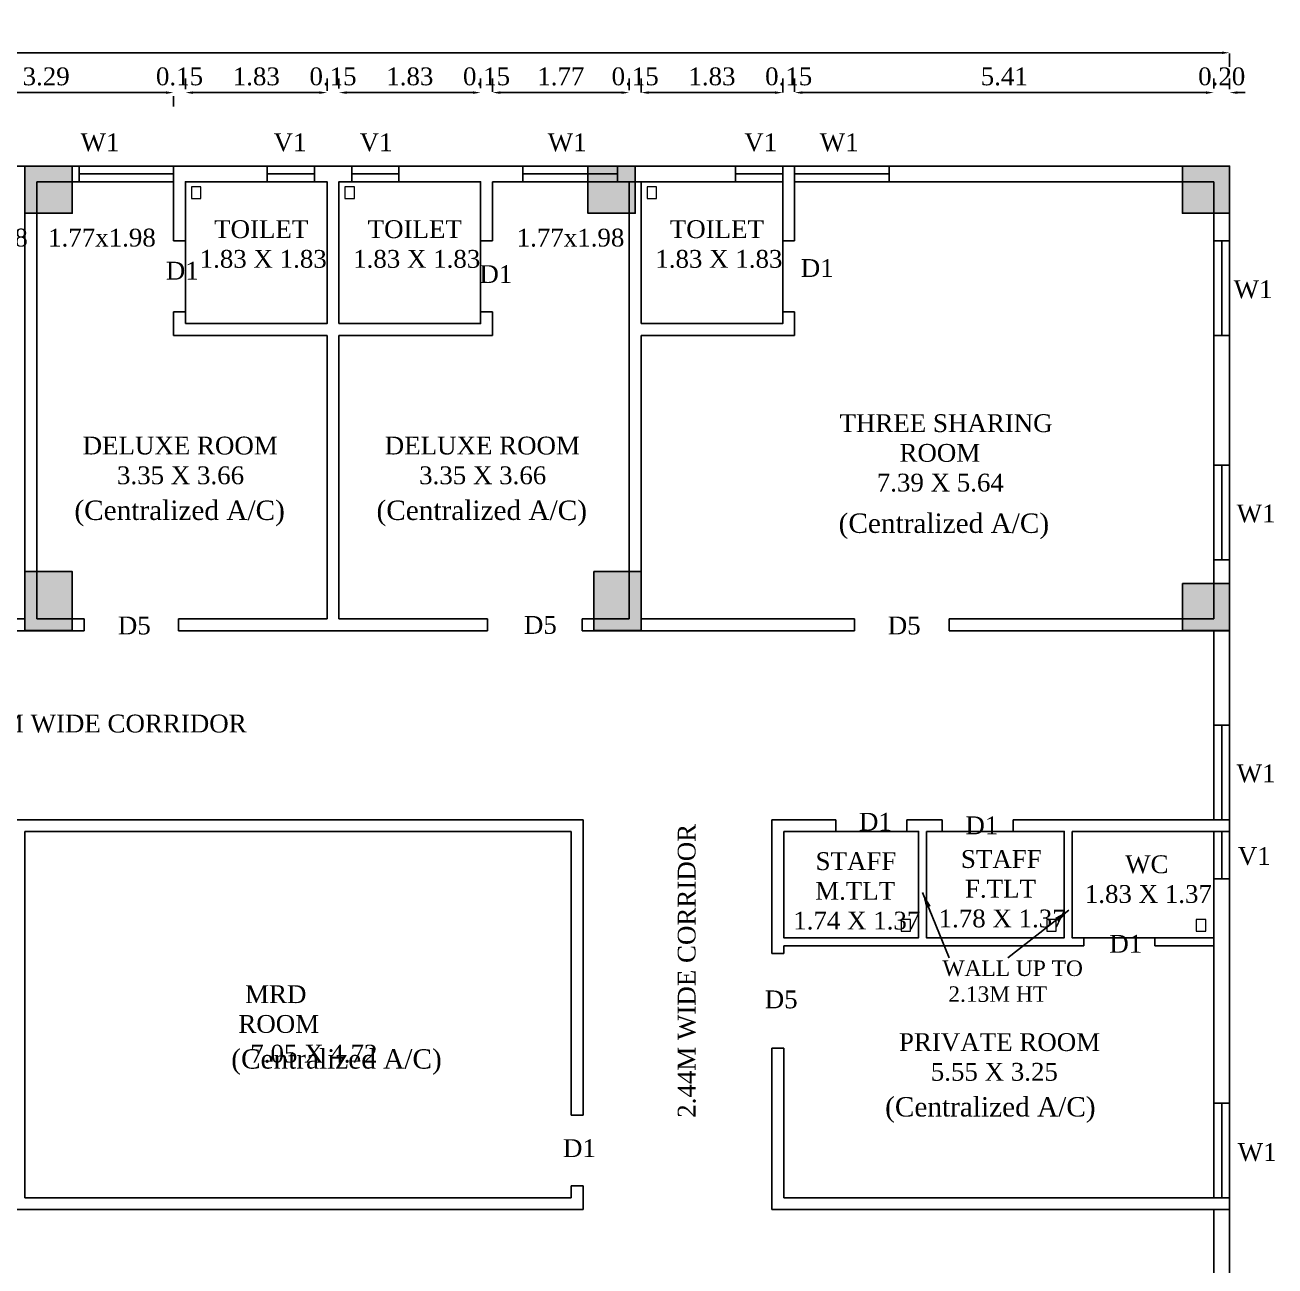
# Model space of a CAD drawing. Header units: metres. Extents: x 2754 to 3501, y 1112 to 1514.
# Drawn here: x 3164.54 to 3180.67, y 1390.17 to 1406.18 of the extents above; entities that cross this region are included whole.
import ezdxf
from ezdxf.enums import TextEntityAlignment as Align

# ---------------------------------------------------------------- set-up
doc = ezdxf.new("R2010")
doc.units = ezdxf.units.M
doc.linetypes.add('ACAD_ISO10W100', pattern=[18, 12, -3, 0, -3])
for name, color, linetype in [('A-WNDW', 2, 'Continuous'), ('AR -DOOR', 2, 'Continuous'), ('AR-COLHATCH', 2, 'Continuous'), ('AR-COLUMN', 2, 'Continuous'), ('AR-ELEVATION', 2, 'Continuous'), ('AR-GRID', 2, 'ACAD_ISO10W100'), ('AR-THIN', 8, 'Continuous'), ('AR-WALL', 7, 'Continuous'), ('BLK_1_FLR_1_BLT_UP_AREA', 12, 'Continuous'), ('BLK_1_FLR_1_WATER_CLOSET', 223, 'Continuous')]:
    doc.layers.add(name, color=color, linetype=linetype)
doc.layers.add('BLK_1_FLR_1_WASH', color=55, linetype='Continuous', lineweight=5)
doc.styles.add('ANAND', font='times.ttf')
doc.dimstyles.new('SET BACK', dxfattribs={"dimtxt": 0.9, "dimasz": 0.5, "dimexe": 0.18, "dimexo": 0.0625, "dimgap": 0.25, "dimtad": 1, "dimzin": 0, "dimdsep": 46, "dimtxsty": 'ANAND', "dimcen": 0.09, "dimse1": 1, "dimse2": 1, "dimadec": 0, "dimazin": 0, "dimtfac": 1, "dimtix": 1, "dimtofl": 0, "dimtmove": 2, "dimatfit": 0, "dimfxl": 0, "dimtolj": 1, "dimtzin": 0, "dimarcsym": 0})
doc.dimstyles.new('V1', dxfattribs={"dimtxt": 0.23, "dimasz": 0.1, "dimexe": 0.18, "dimexo": 0.0625, "dimgap": 0.09, "dimtad": 1, "dimzin": 0, "dimdsep": 46, "dimtxsty": 'ANAND', "dimcen": 0.09, "dimadec": 0, "dimazin": 0, "dimtfac": 1, "dimtix": 1, "dimtofl": 0, "dimtmove": 2, "dimatfit": 0, "dimfxl": 0, "dimtolj": 1, "dimtzin": 0, "dimarcsym": 0})

# ---------------------------------------------------------------- blocks, each defined once
blk = doc.blocks.new('cOLUMN')
at = {"layer": 'AR-COLHATCH'}
h = blk.add_hatch(color=256, dxfattribs=at)
h.dxf.hatch_style = 1
h.paths.add_polyline_path([(24, 24), (0, 24), (0, 0), (24, 0)])
at = {"layer": 'AR-COLUMN'}
blk.add_lwpolyline([(0, 24), (24, 24), (24, 0), (0, 0)], close=True, dxfattribs=at)
blk = doc.blocks.new('Ground Floor')
at = {"layer": 'AR-COLHATCH'}
h = blk.add_hatch(color=256, dxfattribs=at)
h.dxf.hatch_style = 1
h.paths.add_polyline_path([(2232, 675.48), (2256, 675.48), (2256, 699.48), (2232, 699.48)])
h = blk.add_hatch(color=256, dxfattribs=at)
h.dxf.hatch_style = 1
h.paths.add_polyline_path([(2518, 675.48), (2542, 675.48), (2542, 699.48), (2518, 699.48)])
h = blk.add_hatch(color=256, dxfattribs=at)
h.dxf.hatch_style = 1
h.paths.add_polyline_path([(2256, 493.48), (2232, 493.48), (2232, 463.48), (2256, 463.48)])
h = blk.add_hatch(color=256, dxfattribs=at)
h.dxf.hatch_style = 1
h.paths.add_polyline_path([(2545, 493.48), (2521, 493.48), (2521, 463.48), (2545, 463.48)])
at = {"layer": 'AR-COLUMN'}
for points in [[(2232, 699.48), (2256, 699.48), (2256, 675.48), (2232, 675.48)], [(2518, 699.48), (2542, 699.48), (2542, 675.48), (2518, 675.48)], [(2232, 493.48), (2256, 493.48), (2256, 463.48), (2232, 463.48)], [(2521, 493.48), (2545, 493.48), (2545, 463.48), (2521, 463.48)]]:
    blk.add_lwpolyline(points, close=True, dxfattribs=at)
for p in [(2820, 675.48), (2820, 463.48)]:
    blk.add_blockref('cOLUMN', p, dxfattribs=at)
blk = doc.blocks.new('*D517')
at = {"color": 0, "lineweight": -2}
for p, q in [((3163.17, 1405.367), (3163.17, 1405.485)), ((3163.27, 1405.305), (3166.359, 1405.305)), ((3166.459, 1405.258), (3166.459, 1405.125))]:
    blk.add_line(p, q, dxfattribs=at)
at = {"color": 0}
for points in [[(3163.27, 1405.321), (3163.27, 1405.288), (3163.17, 1405.305)], [(3166.359, 1405.321), (3166.359, 1405.288), (3166.459, 1405.305)]]:
    blk.add_solid(points, dxfattribs=at)
at = {"layer": 'Defpoints', "color": 0}
for p in [(3163.17, 1405.305), (3166.459, 1405.32), (3166.459, 1405.305)]:
    blk.add_point(p, dxfattribs=at)
at = {"color": 0, "insert": (3164.814, 1405.512), "char_height": 0.23, "attachment_point": 5, "style": 'ANAND'}
blk.add_mtext('\\A1;3.29', dxfattribs=at)
blk = doc.blocks.new('*D518')
at = {"color": 0, "lineweight": -2}
for p, q in [((3166.611, 1405.351), (3166.611, 1405.485)), ((3166.359, 1405.305), (3166.259, 1405.305)), ((3166.711, 1405.305), (3166.811, 1405.305)), ((3166.459, 1405.258), (3166.459, 1405.125))]:
    blk.add_line(p, q, dxfattribs=at)
at = {"color": 0}
for points in [[(3166.359, 1405.321), (3166.359, 1405.288), (3166.459, 1405.305)], [(3166.711, 1405.321), (3166.711, 1405.288), (3166.611, 1405.305)]]:
    blk.add_solid(points, dxfattribs=at)
at = {"layer": 'Defpoints', "color": 0}
for p in [(3166.459, 1405.32), (3166.611, 1405.305), (3166.611, 1405.289)]:
    blk.add_point(p, dxfattribs=at)
at = {"color": 0, "insert": (3166.535, 1405.512), "char_height": 0.23, "attachment_point": 5, "style": 'ANAND'}
blk.add_mtext('\\A1;0.15', dxfattribs=at)
blk = doc.blocks.new('*D519')
at = {"color": 0, "lineweight": -2}
for p, q in [((3166.611, 1405.351), (3166.611, 1405.485)), ((3168.44, 1405.326), (3168.44, 1405.485)), ((3166.711, 1405.305), (3168.34, 1405.305))]:
    blk.add_line(p, q, dxfattribs=at)
at = {"color": 0}
for points in [[(3166.711, 1405.321), (3166.711, 1405.288), (3166.611, 1405.305)], [(3168.34, 1405.321), (3168.34, 1405.288), (3168.44, 1405.305)]]:
    blk.add_solid(points, dxfattribs=at)
at = {"layer": 'Defpoints', "color": 0}
for p in [(3168.44, 1405.305), (3166.611, 1405.289), (3168.44, 1405.263)]:
    blk.add_point(p, dxfattribs=at)
at = {"color": 0, "insert": (3167.526, 1405.512), "char_height": 0.23, "attachment_point": 5, "style": 'ANAND'}
blk.add_mtext('\\A1;1.83', dxfattribs=at)
blk = doc.blocks.new('*D520')
at = {"color": 0, "lineweight": -2}
for p, q in [((3168.44, 1405.326), (3168.44, 1405.485)), ((3168.592, 1405.357), (3168.592, 1405.485)), ((3168.34, 1405.305), (3168.24, 1405.305)), ((3168.692, 1405.305), (3168.792, 1405.305))]:
    blk.add_line(p, q, dxfattribs=at)
at = {"color": 0}
for points in [[(3168.34, 1405.321), (3168.34, 1405.288), (3168.44, 1405.305)], [(3168.692, 1405.321), (3168.692, 1405.288), (3168.592, 1405.305)]]:
    blk.add_solid(points, dxfattribs=at)
at = {"layer": 'Defpoints', "color": 0}
for p in [(3168.592, 1405.305), (3168.44, 1405.263), (3168.592, 1405.295)]:
    blk.add_point(p, dxfattribs=at)
at = {"color": 0, "insert": (3168.516, 1405.512), "char_height": 0.23, "attachment_point": 5, "style": 'ANAND'}
blk.add_mtext('\\A1;0.15', dxfattribs=at)
blk = doc.blocks.new('*D521')
at = {"color": 0, "lineweight": -2}
for p, q in [((3168.592, 1405.357), (3168.592, 1405.485)), ((3170.421, 1405.364), (3170.421, 1405.485)), ((3168.692, 1405.305), (3170.321, 1405.305))]:
    blk.add_line(p, q, dxfattribs=at)
at = {"color": 0}
for points in [[(3168.692, 1405.321), (3168.692, 1405.288), (3168.592, 1405.305)], [(3170.321, 1405.321), (3170.321, 1405.288), (3170.421, 1405.305)]]:
    blk.add_solid(points, dxfattribs=at)
at = {"layer": 'Defpoints', "color": 0}
for p in [(3170.421, 1405.305), (3170.421, 1405.301), (3168.592, 1405.295)]:
    blk.add_point(p, dxfattribs=at)
at = {"color": 0, "insert": (3169.507, 1405.512), "char_height": 0.23, "attachment_point": 5, "style": 'ANAND'}
blk.add_mtext('\\A1;1.83', dxfattribs=at)
blk = doc.blocks.new('*D522')
at = {"color": 0, "lineweight": -2}
for p, q in [((3170.421, 1405.364), (3170.421, 1405.485)), ((3170.574, 1405.313), (3170.574, 1405.485)), ((3170.321, 1405.305), (3170.221, 1405.305)), ((3170.674, 1405.305), (3170.774, 1405.305))]:
    blk.add_line(p, q, dxfattribs=at)
at = {"color": 0}
for points in [[(3170.321, 1405.321), (3170.321, 1405.288), (3170.421, 1405.305)], [(3170.674, 1405.321), (3170.674, 1405.288), (3170.574, 1405.305)]]:
    blk.add_solid(points, dxfattribs=at)
at = {"layer": 'Defpoints', "color": 0}
for p in [(3170.421, 1405.301), (3170.574, 1405.305), (3170.574, 1405.251)]:
    blk.add_point(p, dxfattribs=at)
at = {"color": 0, "insert": (3170.497, 1405.512), "char_height": 0.23, "attachment_point": 5, "style": 'ANAND'}
blk.add_mtext('\\A1;0.15', dxfattribs=at)
blk = doc.blocks.new('*D523')
at = {"color": 0, "lineweight": -2}
for p, q in [((3170.574, 1405.313), (3170.574, 1405.485)), ((3172.339, 1405.338), (3172.339, 1405.485)), ((3170.674, 1405.305), (3172.239, 1405.305))]:
    blk.add_line(p, q, dxfattribs=at)
at = {"color": 0}
for points in [[(3170.674, 1405.321), (3170.674, 1405.288), (3170.574, 1405.305)], [(3172.239, 1405.321), (3172.239, 1405.288), (3172.339, 1405.305)]]:
    blk.add_solid(points, dxfattribs=at)
at = {"layer": 'Defpoints', "color": 0}
for p in [(3172.339, 1405.305), (3170.574, 1405.251), (3172.339, 1405.276)]:
    blk.add_point(p, dxfattribs=at)
at = {"color": 0, "insert": (3171.456, 1405.512), "char_height": 0.23, "attachment_point": 5, "style": 'ANAND'}
blk.add_mtext('\\A1;1.77', dxfattribs=at)
blk = doc.blocks.new('*D524')
at = {"color": 0, "lineweight": -2}
for p, q in [((3172.339, 1405.338), (3172.339, 1405.485)), ((3172.491, 1405.307), (3172.491, 1405.485)), ((3172.239, 1405.305), (3172.139, 1405.305)), ((3172.591, 1405.305), (3172.691, 1405.305))]:
    blk.add_line(p, q, dxfattribs=at)
at = {"color": 0}
for points in [[(3172.239, 1405.321), (3172.239, 1405.288), (3172.339, 1405.305)], [(3172.591, 1405.321), (3172.591, 1405.288), (3172.491, 1405.305)]]:
    blk.add_solid(points, dxfattribs=at)
at = {"layer": 'Defpoints', "color": 0}
for p in [(3172.491, 1405.305), (3172.339, 1405.276), (3172.491, 1405.244)]:
    blk.add_point(p, dxfattribs=at)
at = {"color": 0, "insert": (3172.415, 1405.512), "char_height": 0.23, "attachment_point": 5, "style": 'ANAND'}
blk.add_mtext('\\A1;0.15', dxfattribs=at)
blk = doc.blocks.new('*D525')
at = {"color": 0, "lineweight": -2}
for p, q in [((3172.491, 1405.307), (3172.491, 1405.485)), ((3174.32, 1405.307), (3174.32, 1405.485)), ((3172.591, 1405.305), (3174.22, 1405.305))]:
    blk.add_line(p, q, dxfattribs=at)
at = {"color": 0}
for points in [[(3172.591, 1405.321), (3172.591, 1405.288), (3172.491, 1405.305)], [(3174.22, 1405.321), (3174.22, 1405.288), (3174.32, 1405.305)]]:
    blk.add_solid(points, dxfattribs=at)
at = {"layer": 'Defpoints', "color": 0}
for p in [(3174.32, 1405.305), (3172.491, 1405.244), (3174.32, 1405.244)]:
    blk.add_point(p, dxfattribs=at)
at = {"color": 0, "insert": (3173.406, 1405.512), "char_height": 0.23, "attachment_point": 5, "style": 'ANAND'}
blk.add_mtext('\\A1;1.83', dxfattribs=at)
blk = doc.blocks.new('*D526')
at = {"color": 0, "lineweight": -2}
for p, q in [((3174.32, 1405.307), (3174.32, 1405.485)), ((3174.473, 1405.313), (3174.473, 1405.485)), ((3174.22, 1405.305), (3174.12, 1405.305)), ((3174.573, 1405.305), (3174.673, 1405.305))]:
    blk.add_line(p, q, dxfattribs=at)
at = {"color": 0}
for points in [[(3174.22, 1405.321), (3174.22, 1405.288), (3174.32, 1405.305)], [(3174.573, 1405.321), (3174.573, 1405.288), (3174.473, 1405.305)]]:
    blk.add_solid(points, dxfattribs=at)
at = {"layer": 'Defpoints', "color": 0}
for p in [(3174.473, 1405.305), (3174.32, 1405.244), (3174.473, 1405.25)]:
    blk.add_point(p, dxfattribs=at)
at = {"color": 0, "insert": (3174.396, 1405.512), "char_height": 0.23, "attachment_point": 5, "style": 'ANAND'}
blk.add_mtext('\\A1;0.15', dxfattribs=at)
blk = doc.blocks.new('*D527')
at = {"color": 0, "lineweight": -2}
for p, q in [((3174.473, 1405.313), (3174.473, 1405.485)), ((3179.883, 1405.357), (3179.883, 1405.485)), ((3174.573, 1405.305), (3179.783, 1405.305))]:
    blk.add_line(p, q, dxfattribs=at)
at = {"color": 0}
for points in [[(3174.573, 1405.321), (3174.573, 1405.288), (3174.473, 1405.305)], [(3179.783, 1405.321), (3179.783, 1405.288), (3179.883, 1405.305)]]:
    blk.add_solid(points, dxfattribs=at)
at = {"layer": 'Defpoints', "color": 0}
for p in [(3179.883, 1405.305), (3174.473, 1405.25), (3179.883, 1405.295)]:
    blk.add_point(p, dxfattribs=at)
at = {"color": 0, "insert": (3177.178, 1405.512), "char_height": 0.23, "attachment_point": 5, "style": 'ANAND'}
blk.add_mtext('\\A1;5.41', dxfattribs=at)
blk = doc.blocks.new('*D528')
at = {"color": 0, "lineweight": -2}
for p, q in [((3179.883, 1405.357), (3179.883, 1405.485)), ((3180.086, 1405.351), (3180.086, 1405.485)), ((3179.783, 1405.305), (3179.683, 1405.305)), ((3180.186, 1405.305), (3180.286, 1405.305))]:
    blk.add_line(p, q, dxfattribs=at)
at = {"color": 0}
for points in [[(3179.783, 1405.321), (3179.783, 1405.288), (3179.883, 1405.305)], [(3180.186, 1405.321), (3180.186, 1405.288), (3180.086, 1405.305)]]:
    blk.add_solid(points, dxfattribs=at)
at = {"layer": 'Defpoints', "color": 0}
for p in [(3180.086, 1405.305), (3179.883, 1405.295), (3180.086, 1405.288)]:
    blk.add_point(p, dxfattribs=at)
at = {"color": 0, "insert": (3179.984, 1405.512), "char_height": 0.23, "attachment_point": 5, "style": 'ANAND'}
blk.add_mtext('\\A1;0.20', dxfattribs=at)
blk = doc.blocks.new('*D529')
at = {"color": 0, "lineweight": -2}
for p, q in [((3107.848, 1405.811), (3107.848, 1405.639)), ((3107.948, 1405.819), (3179.986, 1405.819)), ((3180.086, 1405.811), (3180.086, 1405.639))]:
    blk.add_line(p, q, dxfattribs=at)
at = {"color": 0}
for points in [[(3107.948, 1405.835), (3107.948, 1405.802), (3107.848, 1405.819)], [(3179.986, 1405.835), (3179.986, 1405.802), (3180.086, 1405.819)]]:
    blk.add_solid(points, dxfattribs=at)
at = {"layer": 'Defpoints', "color": 0}
for p in [(3107.848, 1405.873), (3180.086, 1405.873), (3180.086, 1405.819)]:
    blk.add_point(p, dxfattribs=at)
at = {"color": 0, "insert": (3143.967, 1406.026), "char_height": 0.23, "attachment_point": 5, "style": 'ANAND'}
blk.add_mtext('\\A1;72.24', dxfattribs=at)

msp = doc.modelspace()

# ---------------------------------------------------------------- linework, layer by layer
at = {"layer": 'A-WNDW'}
for p, q in [((3168.27494, 1404.35771, 0), (3167.66534, 1404.35771, 0)), ((3168.75754, 1404.35771, 0), (3169.36714, 1404.35771, 0)), ((3167.66534, 1404.15451, 0), (3168.27494, 1404.15451, 0)), ((3169.36714, 1404.15451, 0), (3168.75754, 1404.15451, 0)), ((3179.88274, 1392.26731, 0), (3179.88274, 1391.04811, 0)), ((3180.08594, 1392.26731, 0), (3180.08594, 1391.04811, 0))]:
    msp.add_line(p, q, dxfattribs=at)
at = {"layer": 'AR -DOOR'}
for p, q in [((3166.45884, 1404.25611, 0), (3165.23964, 1404.25611, 0)), ((3168.27494, 1404.25611, 0), (3167.66534, 1404.25611, 0)), ((3168.75754, 1404.25611, 0), (3169.36714, 1404.25611, 0)), ((3170.96734, 1404.25611, 0), (3172.18654, 1404.25611, 0)), ((3173.71054, 1404.25611, 0), (3174.32014, 1404.25611, 0)), ((3175.69174, 1404.25611, 0), (3174.47254, 1404.25611, 0)), ((3179.98434, 1402.17331, 0), (3179.98434, 1403.39251, 0)), ((3179.98434, 1399.27771, 0), (3179.98434, 1400.49691, 0)), ((3179.98434, 1395.92491, 0), (3179.98434, 1397.14411, 0)), ((3179.98434, 1395.77251, 0), (3179.98434, 1395.16291, 0)), ((3179.98434, 1392.26731, 0), (3179.98434, 1391.04811, 0))]:
    msp.add_line(p, q, dxfattribs=at)
at = {"layer": 'AR-ELEVATION'}
for p, q in [((3179.88274, 1398.36331, 0), (3179.88274, 1395.92491, 0)), ((3180.08594, 1395.92491, 0), (3180.08594, 1398.36331, 0)), ((3179.88274, 1390.89571, 0), (3179.88274, 1388.45731, 0)), ((3180.08594, 1388.45731, 0), (3180.08594, 1390.89571, 0))]:
    msp.add_line(p, q, dxfattribs=at)
at = {"layer": 'AR-THIN'}
for p, q in [((3166.45884, 1404.35771, 0), (3165.23964, 1404.35771, 0)), ((3170.96734, 1404.35771, 0), (3172.18654, 1404.35771, 0)), ((3173.71054, 1404.35771, 0), (3174.32014, 1404.35771, 0)), ((3174.47254, 1404.35771, 0), (3175.69174, 1404.35771, 0)), ((3165.23964, 1404.15451, 0), (3166.45884, 1404.15451, 0)), ((3172.18654, 1404.15451, 0), (3170.96734, 1404.15451, 0)), ((3173.71054, 1404.15451, 0), (3174.32014, 1404.15451, 0)), ((3175.69174, 1404.15451, 0), (3174.47254, 1404.15451, 0)), ((3179.88274, 1403.39251, 0), (3179.88274, 1402.17331, 0)), ((3180.08594, 1403.39251, 0), (3180.08594, 1402.17331, 0)), ((3179.88275, 1400.49691, 0), (3179.88274, 1399.27771, 0)), ((3180.08594, 1399.27771, 0), (3180.08594, 1400.49691, 0)), ((3179.88275, 1397.14411, 0), (3179.88274, 1395.92491, 0)), ((3180.08594, 1395.92491, 0), (3180.08594, 1397.14411, 0)), ((3178.05394, 1395.67091, 0), (3178.05394, 1395.77251, 0)), ((3179.88274, 1395.16291, 0), (3179.88274, 1395.77251, 0)), ((3180.08594, 1395.16291, 0), (3180.08594, 1395.77251, 0))]:
    msp.add_line(p, q, dxfattribs=at)
at = {"layer": 'AR-WALL'}
for p, q in [((3164.46494, 1404.35771, 0), (3165.23964, 1404.35771, 0)), ((3165.23964, 1404.15451, 0), (3165.23964, 1404.35771, 0)), ((3166.45884, 1404.35771, 0), (3167.66534, 1404.35771, 0)), ((3166.45884, 1404.15451, 0), (3166.45884, 1404.35771, 0)), ((3167.66534, 1404.15451, 0), (3167.66534, 1404.35771, 0)), ((3168.27494, 1404.35771, 0), (3168.75754, 1404.35771, 0)), ((3168.27494, 1404.15451, 0), (3168.27494, 1404.35771, 0)), ((3168.75754, 1404.15451, 0), (3168.75754, 1404.35771, 0)), ((3169.36714, 1404.35771, 0), (3170.96734, 1404.35771, 0)), ((3169.36714, 1404.15451, 0), (3169.36714, 1404.35771, 0)), ((3170.96734, 1404.15451, 0), (3170.96734, 1404.35771, 0)), ((3172.18654, 1404.35771, 0), (3173.71054, 1404.35771, 0)), ((3172.18654, 1404.15451, 0), (3172.18654, 1404.35771, 0)), ((3173.71054, 1404.15451, 0), (3173.71054, 1404.35771, 0)), ((3174.32014, 1404.35771, 0), (3174.47254, 1404.35771, 0)), ((3174.32014, 1404.15451, 0), (3174.32014, 1404.35771, 0)), ((3174.47254, 1404.15451, 0), (3174.47254, 1404.35771, 0)), ((3175.69174, 1404.35771, 0), (3180.08594, 1404.35771, 0)), ((3175.69174, 1404.15451, 0), (3175.69174, 1404.35771, 0)), ((3180.08594, 1404.35771, 0), (3180.08594, 1403.39251, 0)), ((3165.23964, 1404.15451, 0), (3164.69354, 1404.15451, 0)), ((3167.66534, 1404.15451, 0), (3166.61124, 1404.15451, 0)), ((3168.44004, 1404.15451, 0), (3168.27494, 1404.15451, 0)), ((3168.75754, 1404.15451, 0), (3168.59244, 1404.15451, 0)), ((3170.42124, 1404.15451, 0), (3169.36714, 1404.15451, 0)), ((3170.96734, 1404.15451, 0), (3170.57364, 1404.15451, 0)), ((3172.18654, 1404.15451, 0), (3173.71054, 1404.15451, 0)), ((3172.33894, 1398.51571, 0), (3172.33894, 1404.15451, 0)), ((3172.49134, 1402.32571, 0), (3172.49134, 1404.15451, 0)), ((3174.32014, 1403.39251, 0), (3174.32014, 1404.15451, 0)), ((3174.47254, 1403.39251, 0), (3174.47254, 1404.15451, 0)), ((3175.69174, 1404.15451, 0), (3179.88274, 1404.15451, 0)), ((3179.88274, 1404.15451, 0), (3179.88274, 1403.39251, 0)), ((3166.61124, 1403.39251, 0), (3166.45884, 1403.39251, 0)), ((3170.57364, 1403.39251, 0), (3170.42124, 1403.39251, 0)), ((3174.47254, 1403.39251, 0), (3174.32014, 1403.39251, 0)), ((3179.88274, 1403.39251, 0), (3180.08594, 1403.39251, 0)), ((3166.61124, 1402.47811, 0), (3166.45884, 1402.47811, 0)), ((3170.57364, 1402.47811, 0), (3170.42124, 1402.47811, 0)), ((3174.32014, 1402.32571, 0), (3174.32014, 1402.47811, 0)), ((3174.47254, 1402.47811, 0), (3174.32014, 1402.47811, 0)), ((3174.47254, 1402.17331, 0), (3174.47254, 1402.47811, 0)), ((3168.44004, 1402.32571, 0), (3166.61124, 1402.32571, 0)), ((3168.59244, 1402.32571, 0), (3170.42124, 1402.32571, 0)), ((3174.32014, 1402.32571, 0), (3172.49134, 1402.32571, 0)), ((3168.44004, 1402.17331, 0), (3166.45884, 1402.17331, 0)), ((3168.59244, 1402.17331, 0), (3170.57364, 1402.17331, 0)), ((3172.49134, 1398.51571, 0), (3172.49134, 1402.17331, 0)), ((3174.47254, 1402.17331, 0), (3172.49134, 1402.17331, 0)), ((3179.88274, 1402.17331, 0), (3179.88274, 1400.49691, 0)), ((3179.88274, 1402.17331, 0), (3180.08594, 1402.17331, 0)), ((3180.08594, 1402.17331, 0), (3180.08594, 1400.49691, 0)), ((3179.88274, 1400.49691, 0), (3180.08594, 1400.49691, 0)), ((3179.88274, 1399.27771, 0), (3179.88274, 1398.51571, 0)), ((3179.88274, 1399.27771, 0), (3180.08594, 1399.27771, 0)), ((3180.08594, 1399.27771, 0), (3180.08594, 1398.36331, 0)), ((3164.38874, 1398.51571, 0), (3164.54114, 1398.51571, 0)), ((3164.69354, 1398.51571, 0), (3165.30314, 1398.51571, 0)), ((3165.30314, 1398.36331, 0), (3165.30314, 1398.51571, 0)), ((3166.52234, 1398.36331, 0), (3166.52234, 1398.51571, 0)), ((3166.52234, 1398.51571, 0), (3168.44004, 1398.51571, 0)), ((3168.59244, 1398.51571, 0), (3170.51014, 1398.51571, 0)), ((3170.51014, 1398.36331, 0), (3170.51014, 1398.51571, 0)), ((3171.72934, 1398.36331, 0), (3171.72934, 1398.51571, 0)), ((3171.72934, 1398.51571, 0), (3172.33894, 1398.51571, 0)), ((3172.49134, 1398.51571, 0), (3175.24724, 1398.51571, 0)), ((3175.24724, 1398.36331, 0), (3175.24724, 1398.51571, 0)), ((3176.46644, 1398.51571, 0), (3179.88274, 1398.51571, 0)), ((3176.46644, 1398.36331, 0), (3176.46644, 1398.51571, 0)), ((3164.38874, 1398.36331, 0), (3165.30314, 1398.36331, 0)), ((3166.52234, 1398.36331, 0), (3170.51014, 1398.36331, 0)), ((3171.72934, 1398.36331, 0), (3175.24724, 1398.36331, 0)), ((3176.46644, 1398.36331, 0), (3180.08594, 1398.36331, 0)), ((3179.88274, 1397.14411, 0), (3180.08594, 1397.14411, 0)), ((3162.86474, 1395.92491, 0), (3171.74204, 1395.92491, 0)), ((3171.74204, 1395.92491, 0), (3171.74204, 1392.11491, 0)), ((3174.18044, 1395.92491, 0), (3175.00594, 1395.92491, 0)), ((3174.18044, 1394.19771, 0), (3174.18044, 1395.92491, 0)), ((3175.00594, 1395.92491, 0), (3175.00594, 1395.77251, 0)), ((3175.92034, 1395.92491, 0), (3176.37754, 1395.92491, 0)), ((3175.92034, 1395.92491, 0), (3175.92034, 1395.77251, 0)), ((3176.37754, 1395.92491, 0), (3176.37754, 1395.77251, 0)), ((3177.29194, 1395.92491, 0), (3180.08594, 1395.92491, 0)), ((3177.29194, 1395.92491, 0), (3177.29194, 1395.77251, 0)), ((3179.88274, 1395.92491, 0), (3180.08594, 1395.92491, 0)), ((3180.08594, 1395.77251, 0), (3180.08594, 1395.92491, 0)), ((3164.54114, 1395.77251, 0), (3171.58964, 1395.77251, 0)), ((3164.54114, 1391.04811, 0), (3164.54114, 1395.77251, 0)), ((3171.58964, 1395.77251, 0), (3171.58964, 1392.11491, 0)), ((3174.33284, 1395.77251, 0), (3175.00594, 1395.77251, 0)), ((3174.33284, 1394.40091, 0), (3174.33284, 1395.77251, 0)), ((3175.92034, 1395.77251, 0), (3176.07274, 1395.77251, 0)), ((3176.07274, 1395.77251, 0), (3176.07274, 1394.40091, 0)), ((3176.17434, 1395.77251, 0), (3176.37754, 1395.77251, 0)), ((3176.17434, 1395.77251, 0), (3176.17434, 1394.40091, 0)), ((3177.29194, 1395.77251, 0), (3177.95234, 1395.77251, 0)), ((3177.95234, 1395.77251, 0), (3177.95234, 1394.40091, 0)), ((3178.05394, 1395.77251, 0), (3179.88274, 1395.77251, 0)), ((3178.05394, 1395.77251, 0), (3178.05394, 1394.40091, 0)), ((3179.88274, 1395.77251, 0), (3180.08594, 1395.77251, 0)), ((3179.88274, 1395.16291, 0), (3179.88274, 1392.26731, 0)), ((3179.88274, 1395.16291, 0), (3180.08594, 1395.16291, 0)), ((3180.08594, 1392.26731, 0), (3180.08594, 1395.16291, 0)), ((3174.33284, 1394.40091, 0), (3176.07274, 1394.40091, 0)), ((3176.17434, 1394.40091, 0), (3177.95234, 1394.40091, 0)), ((3178.05394, 1394.40091, 0), (3178.20634, 1394.40091, 0)), ((3178.20634, 1394.40091, 0), (3178.20634, 1394.29931, 0)), ((3179.12074, 1394.40091, 0), (3179.88274, 1394.40091, 0)), ((3179.12074, 1394.40091, 0), (3179.12074, 1394.29931, 0)), ((3174.18044, 1394.19771, 0), (3174.33284, 1394.19771, 0)), ((3174.33284, 1394.29931, 0), (3178.20634, 1394.29931, 0)), ((3174.33284, 1394.19771, 0), (3174.33284, 1394.29931, 0)), ((3179.12074, 1394.29931, 0), (3179.88274, 1394.29931, 0)), ((3174.18044, 1390.89571, 0), (3174.18044, 1392.97851, 0)), ((3174.18044, 1392.97851, 0), (3174.33284, 1392.97851, 0)), ((3174.33284, 1391.04811, 0), (3174.33284, 1392.97851, 0)), ((3179.88274, 1392.26731, 0), (3180.08594, 1392.26731, 0)), ((3171.74204, 1392.11491, 0), (3171.58964, 1392.11491, 0)), ((3171.58964, 1391.20051, 0), (3171.58964, 1391.04811, 0)), ((3171.74204, 1391.20051, 0), (3171.58964, 1391.20051, 0)), ((3171.74204, 1391.20051, 0), (3171.74204, 1390.89571, 0)), ((3171.58964, 1391.04811, 0), (3164.54114, 1391.04811, 0)), ((3174.33284, 1391.04811, 0), (3180.08594, 1391.04811, 0)), ((3180.08594, 1390.89571, 0), (3180.08594, 1391.04811, 0)), ((3171.74204, 1390.89571, 0), (3162.86474, 1390.89571, 0)), ((3174.18044, 1390.89571, 0), (3180.08594, 1390.89571, 0))]:
    msp.add_line(p, q, dxfattribs=at)
at = {"layer": 'AR-WALL', "ltscale": 7}
for p, q in [((3164.54114, 1398.51571, 0), (3164.54114, 1404.15451, 0)), ((3164.69354, 1398.51571, 0), (3164.69354, 1404.15451, 0)), ((3166.45884, 1403.39251, 0), (3166.45884, 1404.15451, 0)), ((3166.61124, 1403.39251, 0), (3166.61124, 1404.15451, 0)), ((3168.44004, 1402.32571, 0), (3168.44004, 1404.15451, 0)), ((3168.59244, 1402.32571, 0), (3168.59244, 1404.15451, 0)), ((3170.42124, 1403.39251, 0), (3170.42124, 1404.15451, 0)), ((3170.57364, 1403.39251, 0), (3170.57364, 1404.15451, 0)), ((3166.45884, 1402.17331, 0), (3166.45884, 1402.47811, 0)), ((3166.61124, 1402.32571, 0), (3166.61124, 1402.47811, 0)), ((3170.42124, 1402.32571, 0), (3170.42124, 1402.47811, 0)), ((3170.57364, 1402.17331, 0), (3170.57364, 1402.47811, 0)), ((3168.44004, 1398.51571, 0), (3168.44004, 1402.17331, 0)), ((3168.59244, 1398.51571, 0), (3168.59244, 1402.17331, 0))]:
    msp.add_line(p, q, dxfattribs=at)
at = {"layer": 'BLK_1_FLR_1_BLT_UP_AREA', "color": 12, "elevation": 0}
msp.add_lwpolyline([(3107.84834, 1404.35771), (3180.08594, 1404.35771), (3180.08594, 1379.63911), (3152.56418, 1382.28771), (3152.5786, 1382.43751), (3151.35377, 1382.43751), (3151.35059, 1382.4045), (3107.84834, 1386.59101)], close=True, dxfattribs=at)
at = {"layer": 'BLK_1_FLR_1_WASH', "color": 60, "elevation": 0}
for points in [[(3166.68835, 1404.08955), (3166.68835, 1403.93955), (3166.81085, 1403.93955), (3166.81085, 1404.08955)], [(3168.66955, 1404.08955), (3168.66955, 1403.93955), (3168.79205, 1403.93955), (3168.79205, 1404.08955)], [(3172.56845, 1404.08955), (3172.56845, 1403.93955), (3172.69095, 1403.93955), (3172.69095, 1404.08955)], [(3175.84612, 1394.63777), (3175.84612, 1394.48777), (3175.96861, 1394.48777), (3175.96861, 1394.63777)], [(3177.72572, 1394.63777), (3177.72572, 1394.48777), (3177.84821, 1394.48777), (3177.84821, 1394.63777)], [(3179.65612, 1394.63777), (3179.65612, 1394.48777), (3179.77861, 1394.48777), (3179.77861, 1394.63777)]]:
    msp.add_lwpolyline(points, close=True, dxfattribs=at)
at = {"layer": 'BLK_1_FLR_1_WATER_CLOSET', "color": 2, "elevation": 0}
for points in [[(3166.61124, 1402.32571), (3168.44004, 1402.32571), (3168.44004, 1404.15451), (3166.61124, 1404.15451)], [(3168.59244, 1402.32571), (3170.42124, 1402.32571), (3170.42124, 1404.15451), (3168.59244, 1404.15451)], [(3172.49134, 1402.32571), (3174.32014, 1402.32571), (3174.32014, 1404.15451), (3172.49134, 1404.15451)], [(3174.33284, 1395.77251), (3176.07274, 1395.77251), (3176.07274, 1394.40091), (3174.33284, 1394.40091)], [(3176.17434, 1395.77251), (3177.95234, 1395.77251), (3177.95234, 1394.40091), (3176.17434, 1394.40091)], [(3178.05394, 1395.77251), (3179.88274, 1395.77251), (3179.88274, 1394.40091), (3178.05394, 1394.40091)]]:
    msp.add_lwpolyline(points, close=True, dxfattribs=at)

# ---------------------------------------------------------------- block references
at = {"layer": 'AR-GRID', "xscale": 0.0254, "yscale": 0.0254, "zscale": 0.0254}
msp.add_blockref('Ground Floor', (3107.84834, 1386.59101, 0), dxfattribs=at)

# ---------------------------------------------------------------- texts
at = {"style": 'ANAND'}
for s, p in [('W1', (3165.50837, 1404.66253, 0)), ('V1', (3167.96105, 1404.66253, 0)), ('V1', (3169.07143, 1404.66253, 0)), ('W1', (3171.53759, 1404.66253, 0)), ('V1', (3174.03556, 1404.66253, 0)), ('W1', (3175.04826, 1404.66253, 0)), ('W1', (3180.38894, 1402.76659, 0)), ('W1', (3180.42842, 1399.8737, 0)), ('W1', (3180.42842, 1396.5209, 0)), ('V1', (3180.40399, 1395.45514, 0)), ('W1', (3180.44183, 1391.63533, 0))]:
    msp.add_text(s, height=0.23, dxfattribs=at).set_placement(p, align=Align.MIDDLE)
for s, p in [('1.37x1.98', (3163.18763, 1403.31922, 0)), ('1.77x1.98', (3164.83938, 1403.31922, 0)), ('1.77x1.98', (3170.88597, 1403.31922, 0)), ('D1', (3166.35833, 1402.89248, 0)), ('D1', (3170.40494, 1402.8485, 0)), ('D1', (3174.55193, 1402.92698, 0)), ('D5', (3165.73966, 1398.3154, 0)), ('D5', (3170.97927, 1398.32246, 0)), ('D5', (3175.67438, 1398.31539, 0)), ('2.44M WIDE CORRIDOR', (3163.60927, 1397.05047, 0)), ('D1', (3175.30303, 1395.78332, 0)), ('D1', (3176.67677, 1395.73718, 0)), ('D1', (3178.53414, 1394.20883, 0)), ('D5', (3174.08709, 1393.49169, 0)), ('D1', (3171.48368, 1391.57259, 0))]:
    msp.add_text(s, height=0.23, dxfattribs=at).set_placement(p)
at = {"color": 7, "style": 'ANAND'}
for p in [(3165.17867, 1399.79147, 0), (3169.07757, 1399.79147, 0), (3175.04129, 1399.62459, 0), (3167.20308, 1392.71338, 0), (3175.64076, 1392.09561, 0)]:
    msp.add_text('(Centralized A/C)', height=0.25, dxfattribs=at).set_placement(p)
at = {"style": 'ANAND'}
msp.add_text('2.44M WIDE CORRIDOR', height=0.23, rotation=90, dxfattribs=at).set_placement((3173.1941, 1392.07903))
at = {"char_height": 0.23, "attachment_point": 1, "style": 'ANAND'}
for s, insert, width in [('{\\W2.911132; }TOILET \\P{\\W0.753906; }1.83 X 1.83', (3166.72909, 1403.65829, 0), 1.6637275), ('{\\W2.911132; }TOILET \\P{\\W0.753906; }1.83 X 1.83', (3168.71029, 1403.65829, 0), 1.6637275), ('{\\W2.911132; }TOILET \\P{\\W0.753906; }1.83 X 1.83', (3172.60919, 1403.65829, 0), 1.6637275), (' THREE SHARING \\P{\\W9.908203; }ROOM \\P{\\W6.532226; }7.39 X 5.64', (3174.96522, 1401.15546, 0), 2.6885292), ('{\\W0.135862; }DELUXE ROOM \\P{\\W5.27258; }3.35 X 3.66', (3165.27026, 1400.86655, 0), 2.4721473), ('{\\W0.135862; }DELUXE ROOM \\P{\\W5.27258; }3.35 X 3.66', (3169.16916, 1400.86655, 0), 2.4721473), ('{\\W6.65039; }STAFF \\P{\\W6.585937; }M.TLT \\P{\\W3.325195; }1.74 X 1.37', (3174.16563, 1395.50527, 0), 2.1134463), ('{\\W5.984374; }STAFF \\P{\\W6.58496; }F.TLT \\P{\\W2.659179; }1.78 X 1.37', (3176.09918, 1395.53252, 0), 2.0003533), ('{\\W6.671875; }WC \\P{\\W0.676757; }1.83 X 1.37', (3178.1586, 1395.46501, 0), 1.6637275), (' MRD ROOM\\P{\\W1.770507; }7.05 X 4.72', (3167.29466, 1393.78846, 0), 1.8776424), (' PRIVATE ROOM \\P{\\W5.728515; }5.55 X 3.25', (3175.73235, 1393.1707, 0), 2.5377938)]:
    msp.add_mtext(s, dxfattribs=dict(at, insert=insert, width=width))
at = {"color": 7, "insert": (3176.38057, 1394.10851), "char_height": 0.2, "attachment_point": 1, "style": 'ANAND'}
msp.add_mtext('WALL UP TO\\P 2.13M HT', dxfattribs=at)

# ---------------------------------------------------------------- dimensions: what is measured, and where the dimension line sits
at = {"color": 7}
dim = msp.add_aligned_dim(p1=(3107.84834, 1405.87337, 0), p2=(3180.08594, 1405.87337, 0), distance=-0.05484, dimstyle='V1', dxfattribs=at)
dim.commit()
dim.dimension.update_dxf_attribs({"geometry": '*D529', "text_midpoint": (3143.96714, 1406.02586, 0)})
for base, p1, p2, picture, middle in [((3166.45884, 1405.30469, 0), (3163.16954, 1405.30469, 0), (3166.45884, 1405.32031, 0), '*D517', (3164.81419, 1405.51201, 0)), ((3166.61124, 1405.30469, 0), (3166.45884, 1405.32031, 0), (3166.61124, 1405.28879, 0), '*D518', (3166.53504, 1405.51201, 0)), ((3168.44004, 1405.30469, 0), (3166.61124, 1405.28879, 0), (3168.44004, 1405.26322, 0), '*D519', (3167.52564, 1405.51201, 0)), ((3168.59244, 1405.30469, 0), (3168.44004, 1405.26322, 0), (3168.59244, 1405.29474, 0), '*D520', (3168.51624, 1405.51201, 0)), ((3170.42124, 1405.30469, 0), (3168.59244, 1405.29474, 0), (3170.42124, 1405.30105, 0), '*D521', (3169.50684, 1405.51201, 0)), ((3170.57364, 1405.30469, 0), (3170.42124, 1405.30105, 0), (3170.57364, 1405.25061, 0), '*D522', (3170.49744, 1405.51201, 0)), ((3172.33894, 1405.30469, 0), (3170.57364, 1405.25061, 0), (3172.33894, 1405.27576, 0), '*D523', (3171.45629, 1405.51201, 0)), ((3172.49134, 1405.30469, 0), (3172.33894, 1405.27576, 0), (3172.49134, 1405.24424, 0), '*D524', (3172.41514, 1405.51201, 0)), ((3174.32014, 1405.30469, 0), (3172.49134, 1405.24424, 0), (3174.32014, 1405.24411, 0), '*D525', (3173.40574, 1405.51201, 0)), ((3174.47254, 1405.30469, 0), (3174.32014, 1405.24411, 0), (3174.47254, 1405.25041, 0), '*D526', (3174.39634, 1405.51201, 0)), ((3179.88274, 1405.30469, 0), (3174.47254, 1405.25041, 0), (3179.88274, 1405.29462, 0), '*D527', (3177.17764, 1405.51201, 0)), ((3180.08594, 1405.30469, 0), (3179.88274, 1405.29462, 0), (3180.08594, 1405.28832, 0), '*D528', (3179.98434, 1405.51201, 0))]:
    dim = msp.add_linear_dim(base=base, p1=p1, p2=p2, angle=180, dimstyle='V1', dxfattribs=at)
    dim.commit()
    dim.dimension.update_dxf_attribs({"geometry": picture, "text_midpoint": middle})

# ---------------------------------------------------------------- leaders
for points, override in [([(3176.12406, 1394.98424), (3176.46621, 1394.14386)], {"dimasz": 0.2, "dimgap": 0.25, "dimtad": 0}), ([(3178.01334, 1394.75609), (3177.22481, 1394.14439)], {"dimasz": 0.2, "dimtad": 0})]:
    msp.add_leader(points, dimstyle='SET BACK', override=override, dxfattribs=at)

doc.saveas('drawing.dxf')
